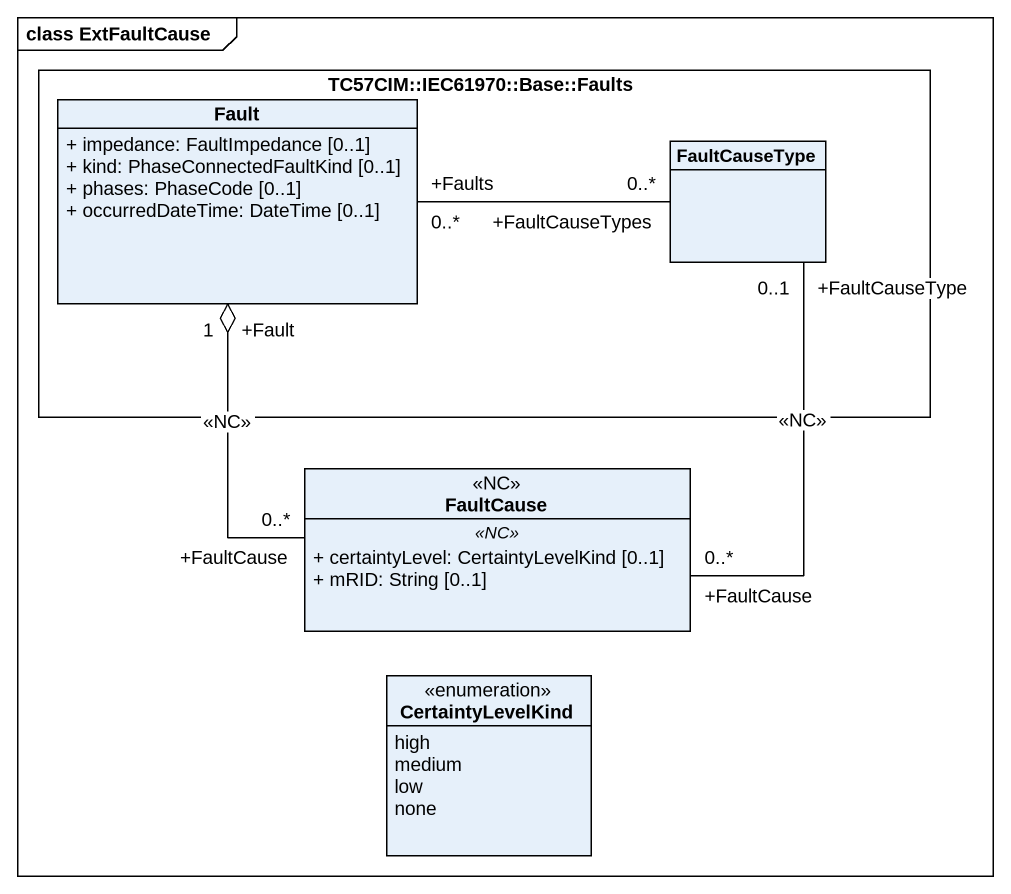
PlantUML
@startuml
mainframe class ExtFaultCause
hide circle
hide empty members
skinparam classAttributeIconSize 0
rectangle "TC57CIM::IEC61970::Base::Faults" as TC57CIM_IEC61970_Base_Faults {
  class Fault {
    + impedance: FaultImpedance [0..1]
    + kind: PhaseConnectedFaultKind [0..1]
    + phases: PhaseCode [0..1]
    + occurredDateTime: DateTime [0..1]
  }
  class FaultCauseType
}
class FaultCause <<NC>> {
  .. <<NC>> ..
  + certaintyLevel: CertaintyLevelKind [0..1]
  + mRID: String [0..1]
}
enum CertaintyLevelKind {
  high
  medium
  low
  none
}
Fault "+Faults\n0..*" -right- "+FaultCauseTypes\n0..*" FaultCauseType
FaultCause "+FaultCause\n0..*" -up-o "+Fault\n1" Fault : <<NC>>
FaultCause "+FaultCause\n0..*" -up- "+FaultCauseType\n0..1" FaultCauseType : <<NC>>
@enduml
